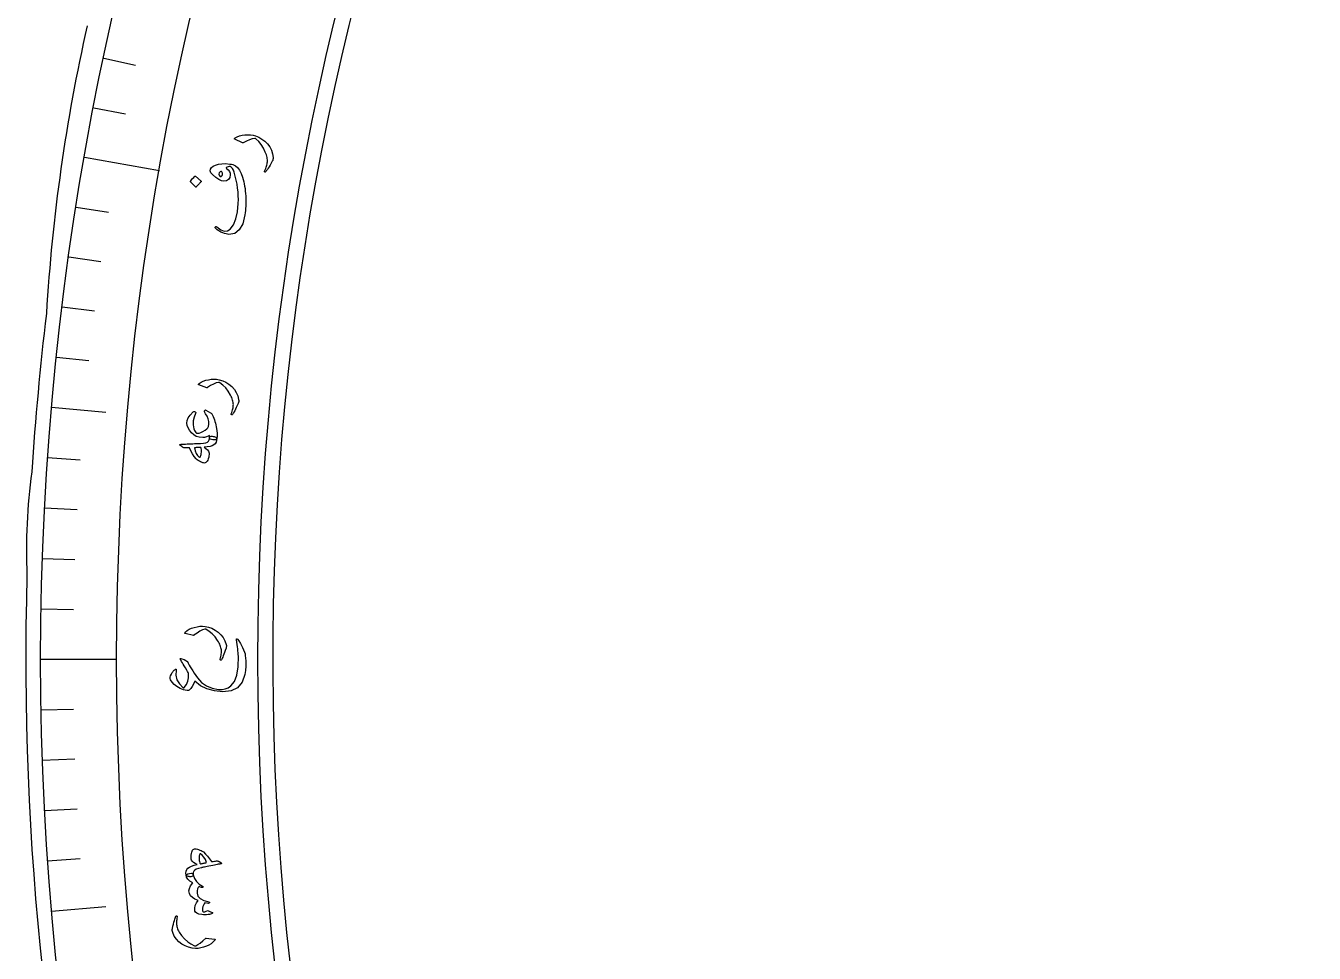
# Model space of a CAD drawing. Header units: millimetres. Extents: x -77 to 77, y -78 to 103.
# Drawn here: x -77.5 to -43.12, y -7.84 to 16.9 of the extents above; entities that cross this region are included whole.
import ezdxf

# ---------------------------------------------------------------- set-up
doc = ezdxf.new("R2010")
doc.units = ezdxf.units.MM
for name, color, linetype in [('CUT_INNER', 6, 'Continuous'), ('CUT_OUTER', 1, 'Continuous'), ('ENGRAVE', 7, 'Continuous'), ('ENGRAVE_FINE', 8, 'Continuous'), ('TEXT', 5, 'Continuous')]:
    doc.layers.add(name, color=color, linetype=linetype)

msp = doc.modelspace()

# ---------------------------------------------------------------- linework, layer by layer
at = {"layer": 'CUT_INNER'}
msp.add_arc((0.0001, -0.0002), 70.9124, 92.273101, 354.023615, dxfattribs=at)
at = {"layer": 'CUT_OUTER'}
for centre, radius, start, end in [((-29.2514, 6.3807), 47.7823, 167.28431, 176.59433), ((-0.9494, 0.0876), 76.5465, 173.148593, 176.322893), ((0, -0.0003), 77.4997, 178.346942, 3.754487), ((-62.3807, 2.914), 15.102, 172.07259, 182.57541)]:
    msp.add_arc(centre, radius, start, end, dxfattribs=at)
at = {"layer": 'ENGRAVE'}
for points in [[(-75.9334, 13.3891), (-73.9352, 13.0368)], [(-76.8113, 6.7201), (-75.3676, 6.5938)], [(-77.1047, 0), (-75.0758, 0)], [(-76.8113, -6.7201), (-75.3676, -6.5938)]]:
    msp.add_lwpolyline(points, dxfattribs=at)
for radius in [77.1047, 75.0758, 71.3077]:
    msp.add_circle((0, 0), radius, dxfattribs=at)
at = {"layer": 'ENGRAVE_FINE'}
for points in [[(-75.4198, 16.031), (-74.5693, 15.8502)], [(-75.6881, 14.7123), (-74.8345, 14.5464)], [(-76.1555, 12.0618), (-75.2966, 11.9258)], [(-76.3544, 10.7309), (-75.4933, 10.6099)], [(-76.53, 9.3967), (-75.667, 9.2907)], [(-76.6824, 8.0596), (-75.8176, 7.9687)], [(-76.9169, 5.3786), (-76.0495, 5.3179)], [(-76.9991, 4.0354), (-76.1307, 3.9898)], [(-77.0578, 2.6909), (-76.1888, 2.6606)], [(-77.093, 1.3457), (-76.2236, 1.3305)], [(-77.093, -1.3457), (-76.2236, -1.3305)], [(-77.0578, -2.6909), (-76.1888, -2.6606)], [(-76.9991, -4.0354), (-76.1307, -3.9898)], [(-76.9169, -5.3786), (-76.0495, -5.3179)]]:
    msp.add_lwpolyline(points, dxfattribs=at)
at = {"layer": 'TEXT'}
for points in [[(-71.9234, 13.8694), (-71.927, 13.8713), (-71.9298, 13.8734), (-71.9317, 13.8755), (-71.9328, 13.8778), (-71.9322, 13.8839), (-71.9281, 13.8907), (-71.9206, 13.8983), (-71.9096, 13.9065), (-71.8559, 13.9365), (-71.796, 13.9597), (-71.7301, 13.9762), (-71.6579, 13.9858), (-71.5816, 13.9894), (-71.5077, 13.9863), (-71.4362, 13.9764), (-71.3671, 13.9599), (-71.279, 13.9231), (-71.197, 13.8751), (-71.1211, 13.8156), (-71.0512, 13.7449), (-70.9908, 13.6649), (-70.9458, 13.5783), (-70.9161, 13.4848), (-70.9016, 13.3845), (-70.9009, 13.3582), (-70.9042, 13.3327), (-70.9114, 13.3079), (-70.9227, 13.2839), (-70.9541, 13.2295), (-70.983, 13.1805), (-71.0094, 13.1368), (-71.0332, 13.0985), (-71.0545, 13.0657), (-71.0731, 13.0386), (-71.0893, 13.0171), (-71.1028, 13.0012), (-71.1067, 12.9981), (-71.1104, 12.9961), (-71.1139, 12.9951), (-71.1172, 12.9951), (-71.1212, 12.9963), (-71.1249, 12.9982), (-71.1281, 13.0008), (-71.131, 13.0042), (-71.1328, 13.0082), (-71.1332, 13.0128), (-71.1322, 13.0179), (-71.1296, 13.0236), (-71.1132, 13.0579), (-71.0988, 13.091), (-71.0864, 13.1228), (-71.076, 13.1533), (-71.0675, 13.1828), (-71.061, 13.2116), (-71.0564, 13.2397), (-71.0537, 13.267), (-71.0531, 13.2946), (-71.0545, 13.3236), (-71.0579, 13.3539), (-71.0635, 13.3856), (-71.0712, 13.4186), (-71.0813, 13.4531), (-71.0938, 13.489), (-71.1085, 13.5263), (-71.1585, 13.6328), (-71.2168, 13.7271), (-71.2835, 13.8092), (-71.3585, 13.8791), (-71.3648, 13.8838), (-71.3724, 13.8872), (-71.3814, 13.8893), (-71.3917, 13.8899), (-71.4558, 13.8793), (-71.5289, 13.8571), (-71.6112, 13.8235), (-71.7025, 13.7782), (-71.7081, 13.7765), (-71.7129, 13.7758), (-71.717, 13.776), (-71.7204, 13.7772)], [(-72.5757, 13.0303), (-72.571, 13.0738), (-72.5469, 13.1135), (-72.5034, 13.1494), (-72.4404, 13.1814), (-72.3616, 13.2057), (-72.2706, 13.2186), (-72.1673, 13.2201), (-72.0518, 13.2101), (-72.0104, 13.2038), (-71.9727, 13.1939), (-71.9386, 13.1807), (-71.9082, 13.1639), (-71.8505, 13.114), (-71.7992, 13.046), (-71.754, 12.96), (-71.7151, 12.856), (-71.6986, 12.7984), (-71.6839, 12.7393), (-71.6709, 12.6788), (-71.6596, 12.6169), (-71.65, 12.5534), (-71.6423, 12.4881), (-71.6362, 12.4212), (-71.632, 12.3525), (-71.6293, 12.2839), (-71.628, 12.217), (-71.6281, 12.1519), (-71.6297, 12.0885), (-71.6329, 12.0268), (-71.6378, 11.9667), (-71.6445, 11.9081), (-71.6529, 11.851), (-71.7112, 11.6166), (-71.8017, 11.4519), (-71.9251, 11.3568), (-72.0814, 11.3315), (-72.1162, 11.3355), (-72.1552, 11.3437), (-72.1985, 11.3561), (-72.2461, 11.3728), (-72.2976, 11.3958), (-72.3465, 11.4243), (-72.393, 11.4582), (-72.437, 11.4976), (-72.4419, 11.5032), (-72.445, 11.5093), (-72.4464, 11.516), (-72.4461, 11.5232), (-72.4441, 11.5299), (-72.4404, 11.535), (-72.435, 11.5384), (-72.428, 11.5402), (-72.4206, 11.5404), (-72.4139, 11.5391), (-72.4081, 11.5362), (-72.403, 11.5318), (-72.2985, 11.4558), (-72.2044, 11.4211), (-72.1208, 11.4276), (-72.0477, 11.4752), (-71.9607, 11.5918), (-71.8955, 11.7448), (-71.8519, 11.9344), (-71.8297, 12.1606), (-71.8271, 12.2612), (-71.8293, 12.3627), (-71.836, 12.4651), (-71.8474, 12.5686), (-71.8635, 12.673), (-71.8842, 12.7782), (-71.9096, 12.8842), (-71.9396, 12.9911), (-71.9602, 13.0488), (-71.9854, 13.0942), (-72.0153, 13.1272), (-72.0499, 13.1479), (-72.0769, 13.1451), (-72.1025, 13.1376), (-72.1267, 13.1254), (-72.1496, 13.1086), (-72.151, 13.1063), (-72.1501, 13.1031), (-72.1468, 13.099), (-72.1413, 13.0938), (-72.0976, 13.0541), (-72.0667, 13.0129), (-72.0488, 12.9702), (-72.0438, 12.926), (-72.0565, 12.8491), (-72.0894, 12.794), (-72.1426, 12.7607), (-72.2162, 12.7491), (-72.2774, 12.7603), (-72.3486, 12.7941), (-72.4298, 12.8504), (-72.521, 12.9295), (-72.5428, 12.9532), (-72.5592, 12.9779), (-72.5701, 13.0036), (-72.5757, 13.0303)], [(-73.1001, 12.7285), (-73.1023, 12.7317), (-73.1032, 12.7358), (-73.1029, 12.7408), (-73.1013, 12.7466), (-73.0771, 12.7859), (-73.0496, 12.822), (-73.0188, 12.8549), (-72.9846, 12.8848), (-72.9798, 12.8874), (-72.9752, 12.8882), (-72.971, 12.887), (-72.9672, 12.8839), (-72.8228, 12.7538), (-72.8196, 12.7493), (-72.8195, 12.7443), (-72.8226, 12.7387), (-72.8287, 12.7325), (-72.8341, 12.7272), (-72.8421, 12.7187), (-72.853, 12.7071), (-72.8665, 12.6923), (-72.8829, 12.6742), (-72.9021, 12.6523), (-72.9241, 12.6267), (-72.949, 12.5974), (-72.953, 12.5937), (-72.9565, 12.5921), (-72.9597, 12.5926), (-72.9626, 12.5953)], [(-72.2706, 12.9999), (-72.2788, 13.0095), (-72.288, 13.0135), (-72.2982, 13.0119), (-72.3094, 13.0047), (-72.3391, 12.9724), (-72.3505, 12.9412), (-72.3435, 12.9111), (-72.3181, 12.8822), (-72.3096, 12.8775), (-72.3017, 12.8754), (-72.2944, 12.8759), (-72.2878, 12.879), (-72.2635, 12.9057), (-72.2526, 12.9347), (-72.2549, 12.9661), (-72.2706, 12.9999)], [(-72.8821, 7.3167), (-72.8859, 7.3183), (-72.8888, 7.3201), (-72.8909, 7.3221), (-72.8922, 7.3243), (-72.8921, 7.3304), (-72.8887, 7.3376), (-72.8819, 7.3457), (-72.8717, 7.355), (-72.8209, 7.3897), (-72.7634, 7.4182), (-72.6992, 7.4405), (-72.6282, 7.4567), (-72.5525, 7.4671), (-72.4786, 7.4706), (-72.4065, 7.4673), (-72.3362, 7.4571), (-72.2452, 7.4284), (-72.1592, 7.388), (-72.0782, 7.3356), (-72.0022, 7.2715), (-71.9349, 7.1973), (-71.8822, 7.1151), (-71.8442, 7.0247), (-71.8207, 6.9261), (-71.8176, 6.9), (-71.8186, 6.8743), (-71.8236, 6.8489), (-71.8326, 6.824), (-71.859, 6.767), (-71.8834, 6.7156), (-71.9057, 6.6697), (-71.9259, 6.6294), (-71.9441, 6.5948), (-71.9603, 6.5661), (-71.9744, 6.5432), (-71.9865, 6.5262), (-71.9901, 6.5228), (-71.9936, 6.5204), (-71.9969, 6.5191), (-72.0002, 6.5188), (-72.0044, 6.5196), (-72.0082, 6.5212), (-72.0116, 6.5235), (-72.0148, 6.5266), (-72.017, 6.5305), (-72.0178, 6.535), (-72.0172, 6.5402), (-72.0152, 6.5461), (-72.0019, 6.5817), (-71.9905, 6.616), (-71.9811, 6.6488), (-71.9735, 6.6801), (-71.9677, 6.7103), (-71.9638, 6.7395), (-71.9618, 6.7679), (-71.9616, 6.7953), (-71.9634, 6.8229), (-71.9674, 6.8516), (-71.9736, 6.8815), (-71.982, 6.9125), (-71.9927, 6.9448), (-72.0059, 6.9782), (-72.0215, 7.0128), (-72.0396, 7.0486), (-72.099, 7.1502), (-72.1656, 7.2388), (-72.2394, 7.3145), (-72.3204, 7.3774), (-72.3271, 7.3816), (-72.335, 7.3843), (-72.3441, 7.3855), (-72.3545, 7.3852), (-72.4173, 7.3688), (-72.4881, 7.3401), (-72.567, 7.2992), (-72.6539, 7.2459), (-72.6593, 7.2437), (-72.664, 7.2425), (-72.6681, 7.2424), (-72.6716, 7.2433)], [(-72.6937, 6.6469), (-72.5695, 6.5769), (-72.5574, 6.5683), (-72.5476, 6.5603), (-72.5403, 6.5527), (-72.5354, 6.5456), (-72.5154, 6.51), (-72.4971, 6.4722), (-72.4804, 6.4321), (-72.4655, 6.3897), (-72.4519, 6.3452), (-72.4395, 6.2986), (-72.4281, 6.25), (-72.4178, 6.1993), (-72.403, 6.105), (-72.3958, 6.0222), (-72.3963, 5.9509), (-72.4044, 5.891), (-72.4168, 5.8689), (-72.4389, 5.8554), (-72.4705, 5.8505), (-72.5118, 5.8543), (-72.5486, 5.8628), (-72.5755, 5.8729), (-72.5925, 5.8848), (-72.5996, 5.8982), (-72.5994, 5.9004), (-72.5992, 5.9025), (-72.599, 5.9047), (-72.5989, 5.9068), (-72.5959, 5.9227), (-72.5941, 5.9384), (-72.5934, 5.9539), (-72.5938, 5.9693), (-72.6347, 5.9463), (-72.6791, 5.9296), (-72.7271, 5.9192), (-72.7787, 5.9149), (-72.8699, 5.9211), (-72.9498, 5.9435), (-73.0183, 5.9822), (-73.0753, 6.0373), (-73.1271, 6.1064), (-73.1657, 6.1732), (-73.1911, 6.2375), (-73.2033, 6.2994), (-73.1975, 6.3646), (-73.1669, 6.4363), (-73.1114, 6.5145), (-73.0311, 6.5991), (-73.019, 6.6084), (-73.0065, 6.6121), (-72.9937, 6.6104), (-72.9807, 6.6032), (-72.9709, 6.5938), (-72.9662, 6.5828), (-72.9665, 6.5705), (-72.9718, 6.5566), (-73.0103, 6.4573), (-73.0298, 6.356), (-73.0303, 6.2527), (-73.0117, 6.1476), (-72.998, 6.1054), (-72.9816, 6.0726), (-72.9625, 6.0491), (-72.9407, 6.0349), (-72.912, 6.0295), (-72.8743, 6.0348), (-72.8276, 6.0508), (-72.7718, 6.0774), (-72.715, 6.1107), (-72.6717, 6.1429), (-72.6422, 6.174), (-72.6263, 6.2042), (-72.6137, 6.2716), (-72.6156, 6.3406), (-72.632, 6.4111), (-72.6628, 6.4832), (-72.7004, 6.5496), (-72.718, 6.5838), (-72.7275, 6.6108), (-72.729, 6.6305), (-72.7224, 6.643), (-72.7153, 6.6476), (-72.7082, 6.6498), (-72.701, 6.6496), (-72.6937, 6.6469)], [(-73.3741, 5.7004), (-73.3866, 5.7142), (-73.3875, 5.7244), (-73.3766, 5.731), (-73.3541, 5.7339), (-73.3406, 5.7343), (-73.322, 5.7352), (-73.2981, 5.7365), (-73.269, 5.7382), (-73.2345, 5.7401), (-73.1942, 5.7421), (-73.1483, 5.7443), (-73.0966, 5.7465), (-73.0458, 5.7487), (-73.0003, 5.7506), (-72.9602, 5.7523), (-72.9253, 5.7537), (-72.896, 5.7549), (-72.8722, 5.7558), (-72.854, 5.7564), (-72.8414, 5.7569), (-72.7618, 5.7617), (-72.6993, 5.7728), (-72.6541, 5.7901), (-72.626, 5.8136), (-72.6144, 5.8308), (-72.606, 5.8521), (-72.6008, 5.8774), (-72.5989, 5.9068), (-72.5946, 5.924), (-72.585, 5.9366), (-72.5701, 5.9447), (-72.5498, 5.9483), (-72.5258, 5.9483), (-72.5017, 5.9455), (-72.4775, 5.94), (-72.4533, 5.9318), (-72.4329, 5.9221), (-72.4179, 5.9121), (-72.4085, 5.9017), (-72.4044, 5.891), (-72.4095, 5.8348), (-72.4237, 5.7871), (-72.4469, 5.748), (-72.4792, 5.7174), (-72.525, 5.6932), (-72.5842, 5.6748), (-72.6568, 5.6623), (-72.7428, 5.6557), (-72.6934, 5.6212), (-72.6552, 5.5871), (-72.628, 5.5533), (-72.6119, 5.5198), (-72.6073, 5.4933), (-72.607, 5.4626), (-72.6111, 5.4275), (-72.6196, 5.3882), (-72.6322, 5.347), (-72.6459, 5.3127), (-72.6606, 5.2852), (-72.6765, 5.2645), (-72.6955, 5.2483), (-72.7148, 5.238), (-72.7346, 5.2337), (-72.7547, 5.2355), (-72.7795, 5.2423), (-72.8067, 5.2528), (-72.8363, 5.267), (-72.8685, 5.2849), (-72.9006, 5.3047), (-72.9261, 5.3218), (-72.945, 5.3362), (-72.9573, 5.348), (-73.0064, 5.412), (-73.0517, 5.4813), (-73.0934, 5.5559), (-73.1313, 5.6357), (-73.173, 5.636), (-73.2089, 5.6368), (-73.2392, 5.6379), (-73.2636, 5.6393), (-73.2841, 5.6421), (-73.3022, 5.6472), (-73.3179, 5.6546), (-73.3313, 5.6642)], [(-72.9983, 5.6407), (-72.9775, 5.5601), (-72.9494, 5.491), (-72.9142, 5.4335), (-72.8718, 5.3874), (-72.8658, 5.3841), (-72.8601, 5.3838), (-72.8548, 5.3865), (-72.8497, 5.3922), (-72.8384, 5.4141), (-72.8292, 5.438), (-72.8222, 5.4639), (-72.8173, 5.492), (-72.8145, 5.522), (-72.8139, 5.5542), (-72.8154, 5.5884), (-72.8191, 5.6247), (-72.8204, 5.6304), (-72.8231, 5.6364), (-72.8271, 5.6428), (-72.8324, 5.6496), (-72.8502, 5.6497), (-72.8688, 5.6495), (-72.8883, 5.6489), (-72.9086, 5.6479), (-72.9298, 5.6466), (-72.9518, 5.645), (-72.9746, 5.643), (-72.9983, 5.6407)], [(-73.2452, 0.6879), (-73.2491, 0.6892), (-73.2522, 0.6907), (-73.2545, 0.6925), (-73.256, 0.6945), (-73.2565, 0.7006), (-73.2537, 0.7081), (-73.2476, 0.7169), (-73.2383, 0.727), (-73.1909, 0.7661), (-73.1362, 0.7997), (-73.0743, 0.8278), (-73.0051, 0.8503), (-72.9306, 0.8676), (-72.8573, 0.8778), (-72.7852, 0.8809), (-72.7143, 0.8771), (-72.621, 0.8569), (-72.5317, 0.8243), (-72.4463, 0.7796), (-72.3648, 0.7226), (-72.2911, 0.6548), (-72.2312, 0.5776), (-72.1851, 0.491), (-72.1528, 0.395), (-72.1473, 0.3693), (-72.146, 0.3436), (-72.1487, 0.3179), (-72.1554, 0.2923), (-72.1766, 0.2331), (-72.1962, 0.1797), (-72.2142, 0.132), (-72.2307, 0.09), (-72.2457, 0.0539), (-72.2592, 0.0239), (-72.2712, -0.0002), (-72.2817, -0.0182), (-72.285, -0.022), (-72.2882, -0.0247), (-72.2915, -0.0263), (-72.2947, -0.0268), (-72.2989, -0.0264), (-72.3029, -0.0252), (-72.3065, -0.0232), (-72.3099, -0.0204), (-72.3125, -0.0168), (-72.3137, -0.0123), (-72.3136, -0.0071), (-72.3121, -0.0011), (-72.3021, 0.0357), (-72.2939, 0.0708), (-72.2874, 0.1043), (-72.2827, 0.1362), (-72.2797, 0.1668), (-72.2785, 0.1962), (-72.279, 0.2247), (-72.2813, 0.252), (-72.2856, 0.2793), (-72.2922, 0.3076), (-72.3011, 0.3368), (-72.3122, 0.3669), (-72.3258, 0.398), (-72.3419, 0.4301), (-72.3606, 0.4632), (-72.3819, 0.4972), (-72.4503, 0.593), (-72.5246, 0.6752), (-72.6049, 0.744), (-72.6913, 0.7992), (-72.6983, 0.8028), (-72.7064, 0.8047), (-72.7156, 0.8051), (-72.726, 0.8039), (-72.787, 0.7819), (-72.855, 0.7469), (-72.9298, 0.699), (-73.0115, 0.638), (-73.0167, 0.6354), (-73.0213, 0.6338), (-73.0254, 0.6333), (-73.0289, 0.6339)], [(-73.6365, -0.5517), (-73.646, -0.5175), (-73.6457, -0.4802), (-73.6356, -0.4399), (-73.6158, -0.3965), (-73.6029, -0.3744), (-73.5898, -0.354), (-73.5765, -0.3355), (-73.5631, -0.3187), (-73.5497, -0.3037), (-73.5364, -0.2905), (-73.5232, -0.279), (-73.5102, -0.2694), (-73.4975, -0.2629), (-73.4896, -0.2655), (-73.4866, -0.2771), (-73.4884, -0.2977), (-73.4964, -0.4281), (-73.4675, -0.5488), (-73.4015, -0.6596), (-73.2987, -0.7602), (-73.292, -0.763), (-73.2851, -0.7628), (-73.278, -0.7596), (-73.2706, -0.7534), (-73.212, -0.6735), (-73.1735, -0.5873), (-73.1549, -0.4949), (-73.1563, -0.3962), (-73.1599, -0.3784), (-73.1685, -0.3555), (-73.1819, -0.3275), (-73.2002, -0.2943), (-73.2372, -0.2339), (-73.2699, -0.1805), (-73.2982, -0.134), (-73.3221, -0.0946), (-73.3416, -0.0623), (-73.3568, -0.037), (-73.3676, -0.0188), (-73.3741, -0.0076), (-73.3792, 0.0083), (-73.3747, 0.0169), (-73.3607, 0.0181), (-73.3373, 0.012), (-73.2758, -0.0116), (-73.23, -0.0321), (-73.1999, -0.0495), (-73.1855, -0.0641), (-73.1643, -0.1088), (-73.1396, -0.156), (-73.1115, -0.2058), (-73.08, -0.2581), (-73.045, -0.3129), (-73.0066, -0.3702), (-72.9648, -0.43), (-72.9195, -0.4923), (-72.807, -0.6168), (-72.6754, -0.7106), (-72.5248, -0.7737), (-72.3553, -0.8062), (-72.2631, -0.8068), (-72.1777, -0.7914), (-72.0989, -0.76), (-72.0268, -0.7128), (-71.9306, -0.5959), (-71.8654, -0.4249), (-71.8309, -0.1997), (-71.8265, 0.0799), (-71.8292, 0.1232), (-71.8328, 0.1697), (-71.8376, 0.2196), (-71.8434, 0.2729), (-71.8503, 0.3293), (-71.8585, 0.3889), (-71.8681, 0.4515), (-71.8789, 0.5172), (-71.88, 0.5286), (-71.8793, 0.537), (-71.8767, 0.5424), (-71.8722, 0.5449), (-71.8503, 0.5342), (-71.8173, 0.4917), (-71.773, 0.4176), (-71.7175, 0.3118), (-71.687, 0.2475), (-71.6643, 0.1914), (-71.6493, 0.1432), (-71.6422, 0.1031), (-71.6309, -0.0462), (-71.6291, -0.1817), (-71.6368, -0.3034), (-71.6541, -0.4114), (-71.73, -0.6157), (-71.8523, -0.7601), (-72.0214, -0.8447), (-72.2375, -0.8692), (-72.4649, -0.8475), (-72.6659, -0.7935), (-72.8404, -0.7071), (-72.9881, -0.588), (-73.0224, -0.6666), (-73.0573, -0.7306), (-73.0928, -0.78), (-73.129, -0.8148), (-73.1437, -0.8244), (-73.1597, -0.8309), (-73.1772, -0.8345), (-73.196, -0.8351), (-73.2467, -0.8282), (-73.2948, -0.8172), (-73.3402, -0.8021), (-73.383, -0.7828), (-73.4691, -0.7316), (-73.5401, -0.6759), (-73.5959, -0.616), (-73.6365, -0.5517)], [(-72.2952, -5.4245), (-72.2808, -5.4361), (-72.2784, -5.4459), (-72.2881, -5.4539), (-72.31, -5.4602), (-72.3232, -5.4627), (-72.3416, -5.4663), (-72.365, -5.4712), (-72.3934, -5.4773), (-72.4273, -5.4844), (-72.4667, -5.4926), (-72.5118, -5.5017), (-72.5625, -5.5117), (-72.6124, -5.5217), (-72.657, -5.5306), (-72.6964, -5.5384), (-72.7306, -5.5451), (-72.7595, -5.5508), (-72.7829, -5.5553), (-72.8007, -5.5588), (-72.8131, -5.5612), (-72.891, -5.5783), (-72.951, -5.5989), (-72.993, -5.6231), (-73.0171, -5.6509), (-73.0258, -5.6698), (-73.0307, -5.6923), (-73.0318, -5.7182), (-73.0291, -5.7477), (-73.0306, -5.7654), (-73.038, -5.7795), (-73.0514, -5.79), (-73.0709, -5.7968), (-73.0946, -5.8006), (-73.1189, -5.8017), (-73.1436, -5.8001), (-73.1688, -5.7959), (-73.1905, -5.7895), (-73.2069, -5.7819), (-73.2179, -5.7731), (-73.2236, -5.763), (-73.2275, -5.7061), (-73.221, -5.6563), (-73.2042, -5.6136), (-73.177, -5.5781), (-73.1355, -5.5468), (-73.0799, -5.5194), (-73.01, -5.4959), (-72.9261, -5.4762), (-72.9801, -5.4495), (-73.0231, -5.4214), (-73.055, -5.3919), (-73.0759, -5.361), (-73.0844, -5.3354), (-73.0892, -5.3048), (-73.0903, -5.2693), (-73.0876, -5.2289), (-73.0812, -5.1861), (-73.0726, -5.1499), (-73.0619, -5.1204), (-73.0491, -5.0976), (-73.0326, -5.0788), (-73.0149, -5.0658), (-72.996, -5.0588), (-72.9758, -5.0577), (-72.9504, -5.061), (-72.9219, -5.0675), (-72.8905, -5.0775), (-72.8562, -5.0907), (-72.8216, -5.1056), (-72.7939, -5.1189), (-72.7732, -5.1304), (-72.7593, -5.1403), (-72.7015, -5.1964), (-72.6466, -5.258), (-72.5944, -5.3252), (-72.545, -5.3978), (-72.5038, -5.3919), (-72.4681, -5.3872), (-72.4381, -5.3838), (-72.4137, -5.3816), (-72.393, -5.3813), (-72.3744, -5.3835), (-72.3577, -5.3883), (-72.343, -5.3958)], [(-72.6758, -5.4227), (-72.7084, -5.3465), (-72.7464, -5.2826), (-72.7896, -5.2309), (-72.8382, -5.1915), (-72.8446, -5.1891), (-72.8503, -5.1897), (-72.8552, -5.1931), (-72.8594, -5.1995), (-72.8674, -5.2228), (-72.873, -5.2478), (-72.8762, -5.2745), (-72.8769, -5.3029), (-72.8752, -5.3331), (-72.871, -5.365), (-72.8644, -5.3986), (-72.8553, -5.434), (-72.8532, -5.4394), (-72.8496, -5.445), (-72.8447, -5.4507), (-72.8384, -5.4566), (-72.8208, -5.454), (-72.8024, -5.4509), (-72.7833, -5.4474), (-72.7633, -5.4434), (-72.7426, -5.4389), (-72.7211, -5.434), (-72.6988, -5.4286), (-72.6758, -5.4227)], [(-72.518, -6.7589), (-72.5143, -6.7633), (-72.5149, -6.7689), (-72.5197, -6.7757), (-72.5287, -6.7837), (-72.5445, -6.7929), (-72.5674, -6.8009), (-72.5975, -6.8077), (-72.6348, -6.8132), (-72.6774, -6.8179), (-72.7191, -6.8195), (-72.7601, -6.818), (-72.8002, -6.8135), (-72.8791, -6.7966), (-72.9366, -6.7749), (-72.9728, -6.7486), (-72.9876, -6.7174), (-72.9902, -6.6408), (-72.9767, -6.5685), (-72.9473, -6.5005), (-72.9019, -6.437), (-72.9853, -6.4034), (-73.0517, -6.3606), (-73.1012, -6.3087), (-73.1338, -6.2475), (-73.1454, -6.1814), (-73.1343, -6.1126), (-73.1006, -6.0411), (-73.0441, -5.967), (-73.1195, -5.917), (-73.1746, -5.8662), (-73.2093, -5.8149), (-73.2236, -5.763), (-73.2185, -5.752), (-73.2014, -5.7405), (-73.1725, -5.7287), (-73.1316, -5.7165), (-73.0908, -5.71), (-73.0601, -5.7131), (-73.0395, -5.7256), (-73.0291, -5.7477), (-72.9986, -5.8459), (-72.9477, -5.9297), (-72.8763, -5.9993), (-72.7846, -6.0546), (-72.7796, -6.0575), (-72.7759, -6.0609), (-72.7736, -6.0647), (-72.7726, -6.0688), (-72.7727, -6.074), (-72.7739, -6.0787), (-72.7763, -6.083), (-72.7798, -6.0868), (-72.7912, -6.0898), (-72.8113, -6.0867), (-72.8401, -6.0775), (-72.8775, -6.0623), (-72.9032, -6.0885), (-72.9205, -6.1274), (-72.9293, -6.179), (-72.9297, -6.2432), (-72.9062, -6.3211), (-72.8461, -6.3857), (-72.7492, -6.4369), (-72.6157, -6.4747), (-72.6089, -6.4765), (-72.6039, -6.479), (-72.6008, -6.4823), (-72.5994, -6.4862), (-72.5994, -6.4923), (-72.6006, -6.4977), (-72.6029, -6.5024), (-72.6063, -6.5064), (-72.6115, -6.5096), (-72.6168, -6.5117), (-72.6221, -6.5127), (-72.6276, -6.5126), (-72.7202, -6.4992), (-72.7403, -6.5264), (-72.7573, -6.5586), (-72.7711, -6.5956), (-72.7817, -6.6375), (-72.7874, -6.6779), (-72.7866, -6.7082), (-72.7794, -6.7284), (-72.7659, -6.7384), (-72.7464, -6.7403), (-72.7193, -6.7357), (-72.6847, -6.7248), (-72.6425, -6.7074), (-72.63, -6.7086), (-72.6051, -6.7175), (-72.5677, -6.7343), (-72.518, -6.7589)], [(-72.4615, -7.4678), (-72.4574, -7.4686), (-72.4542, -7.4698), (-72.4517, -7.4713), (-72.45, -7.4731), (-72.4489, -7.4791), (-72.4508, -7.4868), (-72.4558, -7.4961), (-72.4639, -7.5072), (-72.5066, -7.5513), (-72.5571, -7.5908), (-72.6154, -7.6258), (-72.6816, -7.6562), (-72.7535, -7.682), (-72.8251, -7.7008), (-72.8963, -7.7124), (-72.9672, -7.7169), (-73.0622, -7.7075), (-73.1547, -7.6852), (-73.2448, -7.6498), (-73.3323, -7.6015), (-73.4133, -7.5411), (-73.4816, -7.4694), (-73.5369, -7.3863), (-73.5794, -7.2919), (-73.5875, -7.2662), (-73.5916, -7.2402), (-73.5916, -7.2137), (-73.5876, -7.1869), (-73.5726, -7.1244), (-73.5585, -7.0681), (-73.5453, -7.0177), (-73.533, -6.9734), (-73.5216, -6.9353), (-73.511, -6.9034), (-73.5014, -6.8778), (-73.4926, -6.8585), (-73.4898, -6.8544), (-73.4868, -6.8513), (-73.4837, -6.8494), (-73.4805, -6.8486), (-73.4763, -6.8486), (-73.4723, -6.8494), (-73.4684, -6.8511), (-73.4648, -6.8537), (-73.4619, -6.8571), (-73.4603, -6.8615), (-73.4599, -6.8668), (-73.4608, -6.8731), (-73.4672, -6.9114), (-73.472, -6.9478), (-73.4752, -6.9825), (-73.4767, -7.0154), (-73.4767, -7.0467), (-73.4749, -7.0768), (-73.4715, -7.1056), (-73.4665, -7.1332), (-73.4594, -7.1605), (-73.4499, -7.1885), (-73.4381, -7.2173), (-73.4238, -7.2467), (-73.407, -7.2769), (-73.3875, -7.3078), (-73.3654, -7.3393), (-73.3406, -7.3715), (-73.2621, -7.4609), (-73.179, -7.5357), (-73.0913, -7.5959), (-72.9991, -7.6414), (-72.9918, -7.6442), (-72.9835, -7.6453), (-72.9743, -7.6446), (-72.9642, -7.6422), (-72.9061, -7.6131), (-72.8425, -7.5704), (-72.7736, -7.5141), (-72.6992, -7.4443), (-72.6944, -7.4411), (-72.6899, -7.439), (-72.686, -7.4381), (-72.6824, -7.4383)]]:
    msp.add_lwpolyline(points, close=True, dxfattribs=at)

doc.saveas('drawing.dxf')
